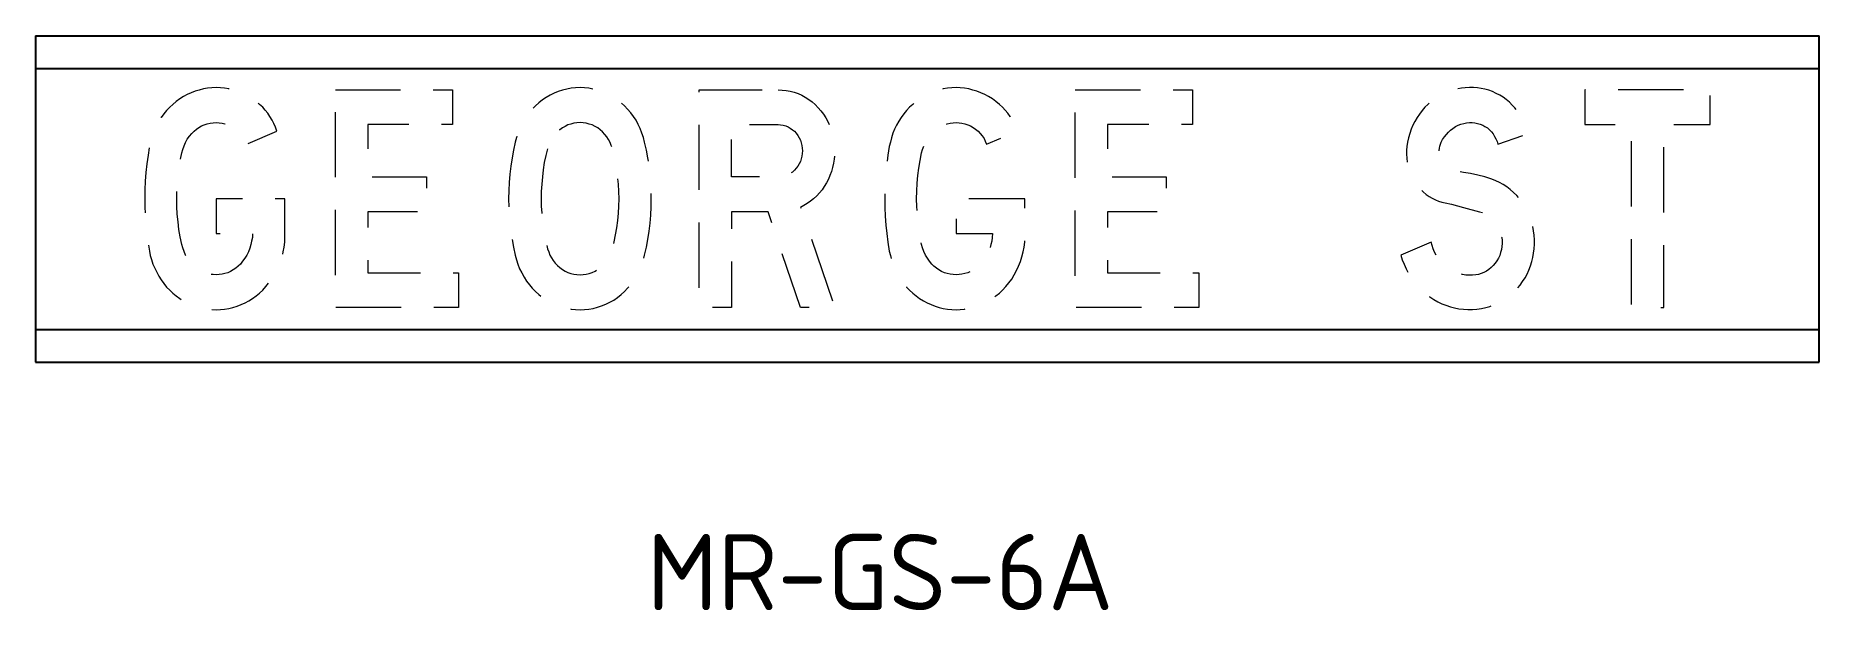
# Model space of a CAD drawing. Extents: x 212 to 294, y -119.4 to -93.
import ezdxf

# ---------------------------------------------------------------- set-up
doc = ezdxf.new("R2010")
doc.units = 0
doc.header["$LTSCALE"] = 12
doc.header["$MEASUREMENT"] = 0
doc.linetypes.add('DASHED2', pattern=[0.375, 0.25, -0.125])
doc.layers.add('L25', color=1, linetype='CONTINUOUS')
doc.layers.add('T50', color=7, linetype='CONTINUOUS')
doc.styles.add('ISO', font='ISO3098B')

msp = doc.modelspace()

# ---------------------------------------------------------------- linework, layer by layer
at = {"layer": 'L25'}
for p, q in [((211.983, -92.972), (293.983, -92.972)), ((211.983, -92.972), (211.983, -107.972)), ((293.983, -107.972), (293.983, -92.972)), ((211.983, -94.472), (293.983, -94.472)), ((211.983, -106.472), (293.983, -106.472)), ((211.983, -107.972), (293.983, -107.972))]:
    msp.add_line(p, q, dxfattribs=at)
at = {"layer": 'L25', "color": 1, "linetype": 'DASHED2', "lineweight": 0, "flags": 128}
for points in [[(220.282, -95.356), (220.079, -95.366), (219.887, -95.387), (219.694, -95.417), (219.502, -95.468), (219.319, -95.518), (219.127, -95.589), (218.955, -95.67), (218.772, -95.772), (218.61, -95.873), (218.448, -95.994), (218.286, -96.126), (218.144, -96.258), (218.002, -96.41), (217.871, -96.562), (217.749, -96.724), (217.648, -96.896), (217.546, -97.079), (217.455, -97.271), (217.374, -97.453), (217.313, -97.656), (217.253, -97.859), (217.212, -98.061), (217.151, -98.457), (217.09, -98.852), (217.05, -99.257), (217.02, -99.652), (217.009, -100.057), (216.999, -100.463), (217.009, -100.858), (217.02, -101.263), (217.05, -101.668), (217.09, -102.063), (217.151, -102.459), (217.212, -102.864), (217.253, -103.067), (217.313, -103.259), (217.374, -103.462), (217.455, -103.654), (217.546, -103.837), (217.648, -104.019), (217.749, -104.191), (217.871, -104.353), (218.002, -104.515), (218.144, -104.657), (218.286, -104.799), (218.448, -104.921), (218.61, -105.042), (218.772, -105.154), (218.955, -105.245), (219.127, -105.326), (219.319, -105.397), (219.502, -105.458), (219.694, -105.498), (219.887, -105.529), (220.079, -105.549), (220.282, -105.559), (220.474, -105.549), (220.667, -105.529), (220.86, -105.498), (221.052, -105.458), (221.245, -105.397), (221.427, -105.326), (221.609, -105.245), (221.782, -105.154), (221.954, -105.042), (222.116, -104.921), (222.268, -104.799), (222.42, -104.657), (222.562, -104.495), (222.704, -104.323), (222.835, -104.151), (222.957, -103.958), (223.068, -103.755), (223.159, -103.553), (223.24, -103.35), (223.311, -103.127), (223.362, -102.904), (223.413, -102.681), (223.443, -102.459), (223.443, -100.463), (220.282, -100.463), (220.282, -102.063), (221.954, -102.063), (221.944, -102.236), (221.913, -102.408), (221.873, -102.57), (221.822, -102.732), (221.761, -102.894), (221.69, -103.046), (221.599, -103.198), (221.498, -103.33), (221.396, -103.462), (221.295, -103.563), (221.184, -103.644), (221.062, -103.725), (220.941, -103.796), (220.819, -103.857), (220.687, -103.897), (220.556, -103.928), (220.414, -103.948), (220.282, -103.958), (220.14, -103.948), (220.008, -103.928), (219.867, -103.897), (219.735, -103.857), (219.613, -103.796), (219.492, -103.725), (219.37, -103.644), (219.269, -103.563), (219.167, -103.462), (219.056, -103.33), (218.955, -103.188), (218.874, -103.046), (218.803, -102.884), (218.742, -102.722), (218.701, -102.56), (218.631, -102.215), (218.57, -101.871), (218.529, -101.516), (218.489, -101.162), (218.479, -100.817), (218.468, -100.463), (218.479, -100.108), (218.489, -99.753), (218.529, -99.399), (218.57, -99.054), (218.631, -98.7), (218.701, -98.355), (218.742, -98.193), (218.803, -98.031), (218.874, -97.879), (218.955, -97.727), (219.056, -97.585), (219.167, -97.464), (219.269, -97.362), (219.37, -97.271), (219.492, -97.19), (219.613, -97.119), (219.735, -97.068), (219.867, -97.018), (220.008, -96.987), (220.14, -96.967), (220.282, -96.957), (220.414, -96.967), (220.556, -96.987), (220.687, -97.018), (220.819, -97.068), (220.941, -97.119), (221.062, -97.19), (221.184, -97.271), (221.295, -97.362), (221.396, -97.464), (221.488, -97.575), (221.559, -97.697), (221.619, -97.818), (221.67, -97.96), (223.068, -97.362), (223.007, -97.18), (222.937, -97.008), (222.855, -96.846), (222.754, -96.683), (222.653, -96.531), (222.541, -96.39), (222.42, -96.258), (222.268, -96.126), (222.116, -95.994), (221.954, -95.873), (221.782, -95.772), (221.609, -95.67), (221.427, -95.589), (221.245, -95.518), (221.052, -95.468), (220.86, -95.417), (220.667, -95.387), (220.474, -95.366)], [(234.031, -97.859), (233.95, -98.223), (233.889, -98.588), (233.828, -98.963), (233.788, -99.338), (233.757, -99.713), (233.737, -100.088), (233.727, -100.463), (233.737, -100.837), (233.757, -101.212), (233.788, -101.587), (233.828, -101.952), (233.889, -102.327), (233.95, -102.692), (234.031, -103.056), (234.092, -103.269), (234.152, -103.472), (234.234, -103.674), (234.335, -103.867), (234.436, -104.059), (234.548, -104.242), (234.679, -104.414), (234.811, -104.576), (234.963, -104.718), (235.115, -104.86), (235.287, -104.992), (235.459, -105.113), (235.632, -105.214), (235.814, -105.306), (236.007, -105.387), (236.199, -105.447), (236.402, -105.498), (236.604, -105.529), (236.807, -105.549), (237.01, -105.559), (237.212, -105.549), (237.415, -105.529), (237.618, -105.498), (237.81, -105.447), (238.003, -105.387), (238.195, -105.306), (238.377, -105.214), (238.56, -105.113), (238.732, -104.992), (238.894, -104.86), (239.056, -104.718), (239.198, -104.576), (239.34, -104.414), (239.462, -104.242), (239.583, -104.059), (239.684, -103.867), (239.776, -103.674), (239.857, -103.472), (239.928, -103.269), (239.978, -103.056), (240.059, -102.692), (240.13, -102.327), (240.191, -101.952), (240.232, -101.587), (240.262, -101.212), (240.282, -100.837), (240.282, -100.463), (240.282, -100.088), (240.262, -99.713), (240.232, -99.338), (240.191, -98.963), (240.13, -98.588), (240.059, -98.223), (239.978, -97.859), (239.928, -97.646), (239.857, -97.443), (239.776, -97.241), (239.684, -97.048), (239.583, -96.856), (239.462, -96.683), (239.34, -96.511), (239.198, -96.349), (239.056, -96.197), (238.894, -96.055), (238.732, -95.924), (238.56, -95.812), (238.377, -95.701), (238.195, -95.609), (238.003, -95.539), (237.81, -95.468), (237.618, -95.427), (237.415, -95.387), (237.212, -95.366), (237.01, -95.356), (236.807, -95.366), (236.604, -95.387), (236.402, -95.427), (236.199, -95.468), (236.007, -95.539), (235.814, -95.609), (235.632, -95.701), (235.459, -95.812), (235.287, -95.924), (235.115, -96.055), (234.963, -96.197), (234.811, -96.349), (234.679, -96.511), (234.548, -96.683), (234.436, -96.856), (234.335, -97.048), (234.234, -97.241), (234.152, -97.443), (234.092, -97.646)], [(246.118, -95.457), (246.301, -95.468), (246.483, -95.488), (246.675, -95.518), (246.848, -95.569), (247.03, -95.63), (247.202, -95.711), (247.364, -95.802), (247.527, -95.903), (247.679, -96.015), (247.82, -96.136), (247.962, -96.278), (248.084, -96.42), (248.205, -96.582), (248.307, -96.744), (248.408, -96.916), (248.489, -97.089), (248.56, -97.281), (248.621, -97.474), (248.661, -97.666), (248.692, -97.859), (248.712, -98.061), (248.722, -98.264), (248.712, -98.457), (248.692, -98.649), (248.661, -98.831), (248.621, -99.024), (248.57, -99.206), (248.499, -99.389), (248.428, -99.561), (248.337, -99.733), (248.236, -99.895), (248.134, -100.047), (248.013, -100.189), (247.891, -100.331), (247.749, -100.463), (247.608, -100.574), (247.456, -100.686), (247.304, -100.777), (247.142, -100.858), (248.722, -105.458), (247.142, -105.458), (245.652, -101.06), (243.98, -101.06), (243.98, -105.458), (242.491, -105.458), (242.491, -95.457)], [(256.432, -96.258), (256.291, -96.126), (256.128, -95.994), (255.966, -95.873), (255.794, -95.772), (255.622, -95.67), (255.439, -95.589), (255.257, -95.518), (255.075, -95.468), (254.882, -95.417), (254.69, -95.387), (254.487, -95.366), (254.295, -95.356), (254.102, -95.366), (253.91, -95.387), (253.707, -95.417), (253.525, -95.468), (253.332, -95.518), (253.15, -95.589), (252.967, -95.67), (252.795, -95.772), (252.623, -95.873), (252.461, -95.994), (252.309, -96.126), (252.157, -96.258), (252.025, -96.41), (251.893, -96.562), (251.772, -96.724), (251.66, -96.896), (251.559, -97.079), (251.468, -97.271), (251.397, -97.453), (251.326, -97.656), (251.275, -97.859), (251.225, -98.061), (251.164, -98.457), (251.113, -98.852), (251.073, -99.257), (251.042, -99.652), (251.022, -100.057), (251.022, -100.463), (251.022, -100.858), (251.042, -101.263), (251.073, -101.668), (251.113, -102.063), (251.164, -102.459), (251.225, -102.864), (251.275, -103.067), (251.326, -103.259), (251.397, -103.462), (251.468, -103.654), (251.559, -103.837), (251.66, -104.019), (251.772, -104.191), (251.893, -104.353), (252.025, -104.515), (252.157, -104.657), (252.309, -104.799), (252.461, -104.921), (252.623, -105.042), (252.795, -105.154), (252.967, -105.245), (253.15, -105.326), (253.332, -105.397), (253.525, -105.458), (253.707, -105.498), (253.91, -105.529), (254.102, -105.549), (254.295, -105.559), (254.487, -105.549), (254.69, -105.529), (254.882, -105.498), (255.075, -105.458), (255.257, -105.397), (255.439, -105.326), (255.622, -105.245), (255.794, -105.154), (255.966, -105.042), (256.128, -104.921), (256.291, -104.799), (256.432, -104.657), (256.584, -104.495), (256.726, -104.323), (256.858, -104.151), (256.969, -103.958), (257.081, -103.755), (257.172, -103.553), (257.253, -103.35), (257.324, -103.127), (257.385, -102.904), (257.425, -102.681), (257.456, -102.459), (257.456, -100.463), (254.295, -100.463), (254.295, -102.063), (255.966, -102.063), (255.956, -102.236), (255.936, -102.408), (255.895, -102.57), (255.845, -102.732), (255.784, -102.894), (255.703, -103.046), (255.622, -103.198), (255.521, -103.33), (255.409, -103.462), (255.308, -103.563), (255.196, -103.644), (255.085, -103.725), (254.963, -103.796), (254.832, -103.857), (254.7, -103.897), (254.568, -103.928), (254.436, -103.948), (254.295, -103.958), (254.163, -103.948), (254.021, -103.928), (253.889, -103.897), (253.758, -103.857), (253.626, -103.796), (253.504, -103.725), (253.393, -103.644), (253.281, -103.563), (253.18, -103.462), (253.069, -103.33), (252.977, -103.188), (252.886, -103.046), (252.815, -102.884), (252.755, -102.722), (252.714, -102.56), (252.643, -102.215), (252.592, -101.871), (252.542, -101.516), (252.511, -101.162), (252.491, -100.817), (252.481, -100.463), (252.491, -100.108), (252.511, -99.753), (252.542, -99.399), (252.592, -99.054), (252.643, -98.7), (252.714, -98.355), (252.755, -98.193), (252.815, -98.031), (252.886, -97.879), (252.977, -97.727), (253.069, -97.585), (253.18, -97.464), (253.281, -97.362), (253.393, -97.271), (253.504, -97.19), (253.626, -97.119), (253.758, -97.068), (253.889, -97.018), (254.021, -96.987), (254.163, -96.967), (254.295, -96.957), (254.436, -96.967), (254.568, -96.987), (254.7, -97.018), (254.832, -97.068), (254.963, -97.119), (255.085, -97.19), (255.196, -97.271), (255.308, -97.362), (255.409, -97.464), (255.5, -97.575), (255.581, -97.697), (255.642, -97.818), (255.693, -97.96), (257.081, -97.362), (257.02, -97.18), (256.949, -97.008), (256.868, -96.846), (256.777, -96.683), (256.676, -96.531), (256.554, -96.39)], [(277.902, -96.957), (278.023, -96.957), (278.145, -96.967), (278.267, -96.998), (278.388, -97.028), (278.51, -97.079), (278.611, -97.139), (278.722, -97.21), (278.814, -97.291), (278.905, -97.383), (278.986, -97.484), (279.057, -97.595), (279.118, -97.707), (279.168, -97.828), (279.209, -97.96), (280.597, -97.464), (280.546, -97.271), (280.475, -97.099), (280.404, -96.927), (280.313, -96.754), (280.212, -96.592), (280.111, -96.44), (279.989, -96.288), (279.867, -96.157), (279.736, -96.025), (279.594, -95.903), (279.442, -95.802), (279.29, -95.701), (279.128, -95.62), (278.956, -95.539), (278.793, -95.478), (278.611, -95.427), (278.439, -95.397), (278.267, -95.366), (278.084, -95.356), (277.902, -95.356), (277.709, -95.366), (277.527, -95.387), (277.334, -95.417), (277.152, -95.457), (276.97, -95.518), (276.797, -95.589), (276.615, -95.67), (276.453, -95.772), (276.291, -95.873), (276.139, -95.994), (275.987, -96.126), (275.845, -96.258), (275.723, -96.41), (275.602, -96.572), (275.49, -96.734), (275.389, -96.906), (275.298, -97.089), (275.217, -97.271), (275.156, -97.464), (275.095, -97.656), (275.055, -97.859), (275.024, -98.061), (275.004, -98.234), (275.004, -98.416), (275.014, -98.598), (275.034, -98.781), (275.075, -98.953), (275.116, -99.125), (275.176, -99.287), (275.247, -99.449), (275.338, -99.612), (275.43, -99.753), (275.531, -99.895), (275.653, -100.027), (275.774, -100.149), (275.906, -100.26), (276.048, -100.361), (276.179, -100.442), (276.331, -100.513), (276.483, -100.574), (276.635, -100.625), (276.787, -100.655), (277.071, -100.716), (277.345, -100.787), (277.628, -100.858), (278.368, -101.06), (278.5, -101.101), (278.621, -101.152), (278.733, -101.212), (278.844, -101.293), (278.945, -101.385), (279.047, -101.486), (279.128, -101.587), (279.199, -101.709), (279.27, -101.83), (279.32, -101.962), (279.361, -102.094), (279.381, -102.236), (279.401, -102.378), (279.401, -102.519), (279.391, -102.661), (279.371, -102.793), (279.33, -102.935), (279.29, -103.067), (279.229, -103.188), (279.158, -103.31), (279.077, -103.421), (278.986, -103.533), (278.895, -103.624), (278.793, -103.705), (278.682, -103.786), (278.56, -103.847), (278.439, -103.897), (278.307, -103.938), (278.185, -103.958), (278.034, -103.978), (277.882, -103.978), (277.73, -103.968), (277.578, -103.938), (277.436, -103.907), (277.294, -103.857), (277.152, -103.796), (277.02, -103.715), (276.889, -103.634), (276.767, -103.533), (276.656, -103.431), (276.554, -103.31), (276.453, -103.188), (276.372, -103.056), (276.291, -102.915), (276.23, -102.763), (276.179, -102.611), (276.139, -102.459), (274.741, -103.056), (274.812, -103.269), (274.893, -103.472), (274.984, -103.674), (275.085, -103.867), (275.197, -104.049), (275.318, -104.232), (275.46, -104.394), (275.602, -104.556), (275.754, -104.708), (275.916, -104.84), (276.078, -104.971), (276.26, -105.083), (276.443, -105.194), (276.625, -105.285), (276.818, -105.356), (277.02, -105.427), (277.213, -105.478), (277.415, -105.518), (277.628, -105.539), (277.831, -105.549), (278.034, -105.549), (278.236, -105.529), (278.449, -105.498), (278.652, -105.458), (278.834, -105.407), (279.006, -105.346), (279.189, -105.265), (279.351, -105.184), (279.523, -105.083), (279.675, -104.971), (279.827, -104.85), (279.969, -104.718), (280.1, -104.576), (280.232, -104.424), (280.344, -104.262), (280.455, -104.09), (280.546, -103.918), (280.627, -103.735), (280.708, -103.543), (280.769, -103.35), (280.81, -103.158), (280.85, -102.965), (280.881, -102.763), (280.891, -102.55), (280.891, -102.347), (280.881, -102.134), (280.85, -101.932), (280.81, -101.729), (280.759, -101.537), (280.698, -101.334), (280.617, -101.152), (280.526, -100.959), (280.425, -100.787), (280.313, -100.615), (280.192, -100.463), (280.07, -100.311), (279.928, -100.169), (279.776, -100.037), (279.614, -99.916), (279.452, -99.804), (279.28, -99.713), (279.107, -99.632), (278.925, -99.561), (278.601, -99.46), (278.287, -99.379), (277.952, -99.308), (277.628, -99.257), (277.456, -99.227), (277.294, -99.186), (277.132, -99.125), (276.97, -99.054), (276.889, -99.014), (276.818, -98.953), (276.747, -98.882), (276.676, -98.811), (276.625, -98.73), (276.585, -98.639), (276.544, -98.548), (276.524, -98.446), (276.504, -98.345), (276.504, -98.244), (276.514, -98.142), (276.534, -98.051), (276.564, -97.95), (276.605, -97.859), (276.666, -97.737), (276.747, -97.616), (276.838, -97.504), (276.929, -97.403), (277.03, -97.312), (277.142, -97.231), (277.263, -97.15), (277.385, -97.089), (277.507, -97.038), (277.638, -96.998), (277.77, -96.977)], [(235.52, -98.163), (235.439, -98.477), (235.368, -98.801), (235.318, -99.135), (235.277, -99.46), (235.247, -99.794), (235.226, -100.128), (235.216, -100.463), (235.226, -100.797), (235.247, -101.121), (235.277, -101.456), (235.318, -101.79), (235.368, -102.114), (235.439, -102.438), (235.52, -102.763), (235.571, -102.904), (235.622, -103.046), (235.693, -103.178), (235.774, -103.3), (235.865, -103.421), (235.966, -103.522), (236.078, -103.624), (236.199, -103.705), (236.321, -103.786), (236.452, -103.847), (236.584, -103.897), (236.726, -103.928), (236.868, -103.948), (237.01, -103.958), (237.152, -103.948), (237.293, -103.928), (237.425, -103.897), (237.567, -103.847), (237.699, -103.786), (237.82, -103.705), (237.932, -103.624), (238.043, -103.522), (238.144, -103.421), (238.236, -103.3), (238.317, -103.178), (238.388, -103.046), (238.448, -102.904), (238.499, -102.763), (238.58, -102.438), (238.641, -102.114), (238.702, -101.79), (238.742, -101.456), (238.773, -101.121), (238.793, -100.797), (238.803, -100.463), (238.793, -100.128), (238.773, -99.794), (238.742, -99.46), (238.702, -99.135), (238.641, -98.801), (238.58, -98.477), (238.499, -98.163), (238.448, -98.011), (238.388, -97.879), (238.317, -97.747), (238.236, -97.616), (238.144, -97.504), (238.043, -97.393), (237.932, -97.291), (237.82, -97.21), (237.699, -97.139), (237.567, -97.068), (237.425, -97.028), (237.293, -96.987), (237.152, -96.967), (237.01, -96.957), (236.868, -96.967), (236.726, -96.987), (236.584, -97.028), (236.452, -97.068), (236.321, -97.139), (236.199, -97.21), (236.078, -97.291), (235.966, -97.393), (235.865, -97.504), (235.774, -97.616), (235.693, -97.747), (235.622, -97.879), (235.571, -98.011)], [(246.118, -97.058), (246.23, -97.068), (246.351, -97.089), (246.463, -97.119), (246.574, -97.16), (246.675, -97.22), (246.777, -97.291), (246.868, -97.362), (246.949, -97.453), (247.02, -97.555), (247.081, -97.656), (247.142, -97.768), (247.182, -97.889), (247.212, -98.011), (247.223, -98.132), (247.233, -98.264), (247.223, -98.386), (247.212, -98.507), (247.182, -98.629), (247.142, -98.75), (247.081, -98.862), (247.02, -98.963), (246.949, -99.064), (246.868, -99.156), (246.777, -99.237), (246.675, -99.297), (246.574, -99.358), (246.463, -99.399), (246.351, -99.429), (246.23, -99.449), (246.118, -99.46), (243.98, -99.46), (243.98, -97.058)]]:
    msp.add_lwpolyline(points, close=True, dxfattribs=at)
for points in [[(225.763, -95.457), (231.153, -95.457), (231.153, -97.058), (227.253, -97.058), (227.253, -99.46), (229.948, -99.46), (229.948, -101.06), (227.253, -101.06), (227.253, -103.857), (231.427, -103.857), (231.427, -105.458), (225.763, -105.458), (225.763, -95.457), (225.763, -95.457)], [(259.776, -95.457), (265.166, -95.457), (265.166, -97.058), (261.265, -97.058), (261.265, -99.46), (263.96, -99.46), (263.96, -101.06), (261.265, -101.06), (261.265, -103.857), (265.45, -103.857), (265.45, -105.458), (259.776, -105.458), (259.776, -95.457), (259.776, -95.457)], [(283.201, -95.457), (283.201, -97.058), (285.339, -97.058), (285.339, -105.458), (286.828, -105.458), (286.828, -97.058), (288.966, -97.058), (288.966, -95.457), (283.201, -95.457), (283.201, -95.457)]]:
    msp.add_lwpolyline(points, dxfattribs=at)

# ---------------------------------------------------------------- texts
at = {"layer": 'T50', "style": 'ISO'}
msp.add_text('MR-GS-6A', height=3.5, dxfattribs=at).set_placement((240.08, -119.357))

doc.saveas('drawing.dxf')
